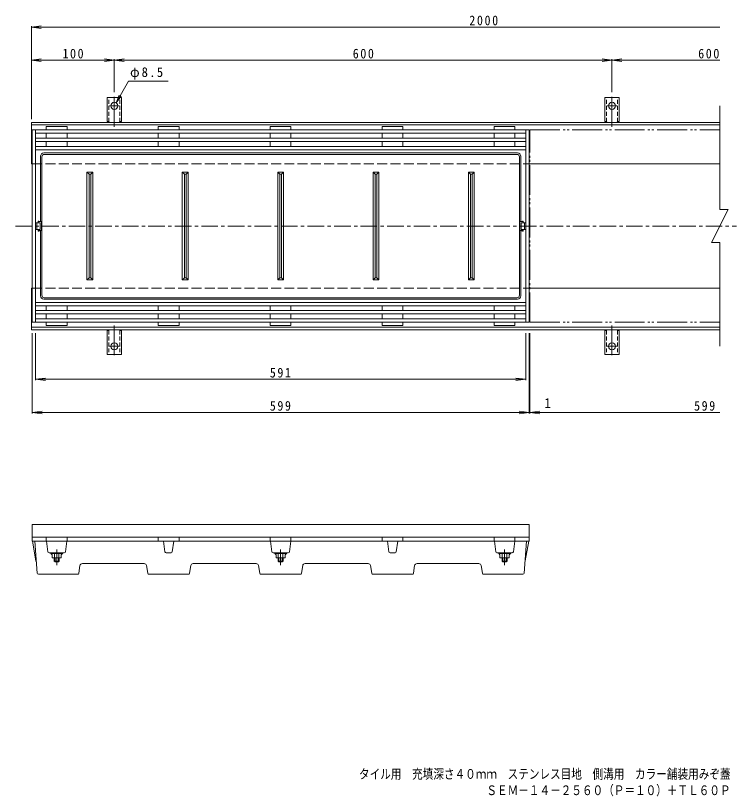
# Model space of a CAD drawing. Units: millimetres, scale not verified. Extents: x -723 to 718, y -548 to 393.
# Drawn here: x -723 to 146, y -548 to 393 of the extents above; entities that cross this region are included whole.
import ezdxf
from ezdxf.enums import TextEntityAlignment as Align

# ---------------------------------------------------------------- set-up
doc = ezdxf.new("R2010")
doc.units = ezdxf.units.MM
doc.header["$LTSCALE"] = 4
for name, pattern in [('CHAIN1', [8, 5, -1, 1, -1]), ('CHAIN2', [12, 9, -1, 1, -1]), ('DASHED1', [1.8, 1.2, -0.6]), ('DASHED3', [4, 3, -1]), ('DOUBLE_CHAIN2', [12.8, 9, -1, 0.6, -0.6, 0.6, -1])]:
    doc.linetypes.add(name, pattern=pattern)
for name, color, linetype, lineweight in [('0-0_通り芯', 3, 'Continuous', 9), ('0-1_躯体', 2, 'Continuous', 9), ('0-5_寸法', 7, 'Continuous', 9), ('0-F', 7, 'Continuous', 9)]:
    doc.layers.add(name, color=color, linetype=linetype, lineweight=lineweight)
doc.layers.add('F-5_F-5ﾚｲﾔ', color=2, linetype='Continuous')
doc.styles.add('ＭＳ ゴシック', font='')
doc.styles.get('ＭＳ ゴシック').set_extended_font_data('MS Gothic')

msp = doc.modelspace()

# ---------------------------------------------------------------- linework, layer by layer
at = {"layer": '0-0_通り芯'}
for p, q in [((-703.346, 255.405), (-104.346, 255.405)), ((-703.346, 23.405), (-703.346, 255.405)), ((-699.346, 23.405), (-699.346, 255.405)), ((-686.346, 259.405), (-661.346, 259.405)), ((-686.346, 259.405), (-686.346, 255.405)), ((-661.346, 259.405), (-661.346, 255.405)), ((-551.346, 259.405), (-526.346, 259.405)), ((-551.346, 259.405), (-551.346, 255.405)), ((-526.346, 259.405), (-526.346, 255.405)), ((-416.346, 259.405), (-391.346, 259.405)), ((-416.346, 259.405), (-416.346, 255.405)), ((-391.346, 259.405), (-391.346, 255.405)), ((-256.346, 259.405), (-281.346, 259.405)), ((-281.346, 259.405), (-281.346, 255.405)), ((-256.346, 259.405), (-256.346, 255.405)), ((-121.346, 259.405), (-146.346, 259.405)), ((-146.346, 259.405), (-146.346, 255.405)), ((-121.346, 259.405), (-121.346, 255.405)), ((-108.346, 23.405), (-108.346, 255.405)), ((-104.346, 23.405), (-104.346, 255.405)), ((-699.346, 251.405), (-108.346, 251.405)), ((-699.346, 245.405), (-108.346, 245.405)), ((-686.346, 251.405), (-686.346, 245.405)), ((-661.346, 251.405), (-661.346, 245.405)), ((-551.346, 251.405), (-551.346, 245.405)), ((-526.346, 251.405), (-526.346, 245.405)), ((-416.346, 251.405), (-416.346, 245.405)), ((-391.346, 251.405), (-391.346, 245.405)), ((-281.346, 251.405), (-281.346, 245.405)), ((-256.346, 251.405), (-256.346, 245.405)), ((-146.346, 251.405), (-146.346, 245.405)), ((-121.346, 251.405), (-121.346, 245.405)), ((-699.346, 241.405), (-108.346, 241.405)), ((-699.346, 235.405), (-108.346, 235.405)), ((-686.346, 241.405), (-686.346, 235.405)), ((-661.346, 241.405), (-661.346, 235.405)), ((-551.346, 241.405), (-551.346, 235.405)), ((-526.346, 241.405), (-526.346, 235.405)), ((-416.346, 241.405), (-416.346, 235.405)), ((-391.346, 241.405), (-391.346, 235.405)), ((-281.346, 241.405), (-281.346, 235.405)), ((-256.346, 241.405), (-256.346, 235.405)), ((-146.346, 241.405), (-146.346, 235.405)), ((-121.346, 241.405), (-121.346, 235.405)), ((-699.346, 231.405), (-108.346, 231.405)), ((-689.328, 227.536), (-118.364, 227.536)), ((-693.328, 223.536), (-693.328, 145.072)), ((-691.757, 222.886), (-691.757, 55.925)), ((-688.757, 225.886), (-118.935, 225.886)), ((-115.935, 222.886), (-115.935, 55.925)), ((-114.364, 223.536), (-114.364, 145.072)), ((-637.346, 204.405), (-630.346, 204.405)), ((-637.346, 74.405), (-637.346, 204.405)), ((-637.346, 204.405), (-634.846, 201.905)), ((-634.846, 201.905), (-632.846, 201.905)), ((-634.846, 76.905), (-634.846, 201.905)), ((-630.346, 204.405), (-632.846, 201.905)), ((-632.846, 76.905), (-632.846, 201.905)), ((-630.346, 74.405), (-630.346, 204.405)), ((-522.346, 204.405), (-515.346, 204.405)), ((-522.346, 74.405), (-522.346, 204.405)), ((-522.346, 204.405), (-519.846, 201.905)), ((-519.846, 201.905), (-517.846, 201.905)), ((-519.846, 76.905), (-519.846, 201.905)), ((-515.346, 204.405), (-517.846, 201.905)), ((-517.846, 76.905), (-517.846, 201.905)), ((-515.346, 74.405), (-515.346, 204.405)), ((-407.346, 74.405), (-407.346, 204.405)), ((-407.346, 204.405), (-404.846, 201.905)), ((-407.346, 204.405), (-400.346, 204.405)), ((-404.846, 76.905), (-404.846, 201.905)), ((-404.846, 201.905), (-402.846, 201.905)), ((-400.346, 204.405), (-402.846, 201.905)), ((-402.846, 76.905), (-402.846, 201.905)), ((-400.346, 74.405), (-400.346, 204.405)), ((-292.346, 74.405), (-292.346, 204.405)), ((-285.346, 204.405), (-292.346, 204.405)), ((-292.346, 204.405), (-289.846, 201.905)), ((-289.846, 76.905), (-289.846, 201.905)), ((-287.846, 201.905), (-289.846, 201.905)), ((-285.346, 204.405), (-287.846, 201.905)), ((-287.846, 76.905), (-287.846, 201.905)), ((-285.346, 74.405), (-285.346, 204.405)), ((-177.346, 74.405), (-177.346, 204.405)), ((-170.346, 204.405), (-177.346, 204.405)), ((-177.346, 204.405), (-174.846, 201.905)), ((-174.846, 76.905), (-174.846, 201.905)), ((-172.846, 201.905), (-174.846, 201.905)), ((-170.346, 204.405), (-172.846, 201.905)), ((-172.846, 76.905), (-172.846, 201.905)), ((-170.346, 74.405), (-170.346, 204.405)), ((-699.346, 143.405), (-693.846, 143.405)), ((-697.846, 135.405), (-697.846, 143.405)), ((-696.336, 145.405), (-696.336, 143.405)), ((-693.846, 135.405), (-693.846, 143.405)), ((-692.328, 133.905), (-692.328, 144.905)), ((-115.364, 133.905), (-115.364, 144.905)), ((-113.846, 135.405), (-113.846, 143.405)), ((-108.346, 143.405), (-113.846, 143.405)), ((-111.356, 145.405), (-111.356, 143.405)), ((-109.846, 135.405), (-109.846, 143.405)), ((-699.346, 135.405), (-693.846, 135.405)), ((-696.336, 133.405), (-696.336, 135.405)), ((-693.328, 55.275), (-693.328, 133.739)), ((-114.364, 55.275), (-114.364, 133.739)), ((-108.346, 135.405), (-113.846, 135.405)), ((-111.356, 133.405), (-111.356, 135.405)), ((-637.346, 74.405), (-634.846, 76.905)), ((-634.846, 76.905), (-632.846, 76.905)), ((-630.346, 74.405), (-632.846, 76.905)), ((-522.346, 74.405), (-519.846, 76.905)), ((-519.846, 76.905), (-517.846, 76.905)), ((-515.346, 74.405), (-517.846, 76.905)), ((-407.346, 74.405), (-404.846, 76.905)), ((-404.846, 76.905), (-402.846, 76.905)), ((-400.346, 74.405), (-402.846, 76.905)), ((-292.346, 74.405), (-289.846, 76.905)), ((-287.846, 76.905), (-289.846, 76.905)), ((-285.346, 74.405), (-287.846, 76.905)), ((-177.346, 74.405), (-174.846, 76.905)), ((-172.846, 76.905), (-174.846, 76.905)), ((-170.346, 74.405), (-172.846, 76.905)), ((-637.346, 74.405), (-630.346, 74.405)), ((-522.346, 74.405), (-515.346, 74.405)), ((-407.346, 74.405), (-400.346, 74.405)), ((-285.346, 74.405), (-292.346, 74.405)), ((-170.346, 74.405), (-177.346, 74.405)), ((-699.346, 47.405), (-108.346, 47.405)), ((-689.328, 51.275), (-118.364, 51.275)), ((-688.757, 52.925), (-118.935, 52.925)), ((-699.346, 43.405), (-108.346, 43.405)), ((-686.346, 37.405), (-686.346, 43.405)), ((-661.346, 37.405), (-661.346, 43.405)), ((-551.346, 37.405), (-551.346, 43.405)), ((-526.346, 37.405), (-526.346, 43.405)), ((-416.346, 37.405), (-416.346, 43.405)), ((-391.346, 37.405), (-391.346, 43.405)), ((-281.346, 37.405), (-281.346, 43.405)), ((-256.346, 37.405), (-256.346, 43.405)), ((-146.346, 37.405), (-146.346, 43.405)), ((-121.346, 37.405), (-121.346, 43.405)), ((-699.346, 37.405), (-108.346, 37.405)), ((-699.346, 33.405), (-108.346, 33.405)), ((-686.346, 27.405), (-686.346, 33.405)), ((-661.346, 27.405), (-661.346, 33.405)), ((-551.346, 27.405), (-551.346, 33.405)), ((-526.346, 27.405), (-526.346, 33.405)), ((-416.346, 27.405), (-416.346, 33.405)), ((-391.346, 27.405), (-391.346, 33.405)), ((-281.346, 27.405), (-281.346, 33.405)), ((-256.346, 27.405), (-256.346, 33.405)), ((-146.346, 27.405), (-146.346, 33.405)), ((-121.346, 27.405), (-121.346, 33.405)), ((-703.346, 23.405), (-104.346, 23.405)), ((-699.346, 27.405), (-108.346, 27.405)), ((-686.346, 19.405), (-686.346, 23.405)), ((-686.346, 19.405), (-661.346, 19.405)), ((-661.346, 19.405), (-661.346, 23.405)), ((-551.346, 19.405), (-551.346, 23.405)), ((-551.346, 19.405), (-526.346, 19.405)), ((-526.346, 19.405), (-526.346, 23.405)), ((-416.346, 19.405), (-416.346, 23.405)), ((-416.346, 19.405), (-391.346, 19.405)), ((-391.346, 19.405), (-391.346, 23.405)), ((-281.346, 19.405), (-281.346, 23.405)), ((-256.346, 19.405), (-281.346, 19.405)), ((-256.346, 19.405), (-256.346, 23.405)), ((-146.346, 19.405), (-146.346, 23.405)), ((-121.346, 19.405), (-146.346, 19.405)), ((-121.346, 19.405), (-121.346, 23.405)), ((-104.346, -220.595), (-703.346, -220.595)), ((-703.346, -240.595), (-703.346, -220.595)), ((-104.346, -240.595), (-104.346, -220.595)), ((-104.346, -235.595), (-703.346, -235.595)), ((-104.346, -240.595), (-703.346, -240.595)), ((-698.854, -264.284), (-702.996, -240.595)), ((-697.446, -279.202), (-700.203, -240.595)), ((-686.346, -235.595), (-686.346, -240.595)), ((-684.51, -253.281), (-686.096, -240.595)), ((-663.182, -253.281), (-661.596, -240.595)), ((-661.346, -235.595), (-661.346, -240.595)), ((-551.346, -235.595), (-551.346, -240.595)), ((-543.278, -253.304), (-545.065, -240.595)), ((-534.415, -253.304), (-532.627, -240.595)), ((-526.346, -235.595), (-526.346, -240.595)), ((-416.346, -235.595), (-416.346, -240.595)), ((-414.51, -253.281), (-416.096, -240.595)), ((-393.182, -253.281), (-391.596, -240.595)), ((-391.346, -235.595), (-391.346, -240.595)), ((-281.346, -235.595), (-281.346, -240.595)), ((-273.278, -253.304), (-275.065, -240.595)), ((-264.415, -253.304), (-262.627, -240.595)), ((-256.346, -235.595), (-256.346, -240.595)), ((-146.346, -235.595), (-146.346, -240.595)), ((-144.51, -253.281), (-146.096, -240.595)), ((-123.182, -253.281), (-121.596, -240.595)), ((-121.346, -235.595), (-121.346, -240.595)), ((-110.247, -279.202), (-107.489, -240.595)), ((-108.838, -264.284), (-104.696, -240.595)), ((-683.022, -254.595), (-664.67, -254.595)), ((-680.846, -254.595), (-680.846, -255.395)), ((-680.846, -255.395), (-679.371, -256.995)), ((-680.846, -255.395), (-666.846, -255.395)), ((-679.371, -256.995), (-679.371, -260.595)), ((-679.371, -260.595), (-668.321, -260.595)), ((-676.846, -260.595), (-676.846, -264.595)), ((-676.609, -255.395), (-676.609, -260.595)), ((-675.846, -260.595), (-675.846, -265.595)), ((-671.846, -260.595), (-671.846, -265.595)), ((-671.084, -255.395), (-671.084, -260.595)), ((-670.846, -260.595), (-670.846, -264.595)), ((-666.846, -255.395), (-668.321, -256.995)), ((-668.321, -256.995), (-668.321, -260.595)), ((-666.846, -254.595), (-666.846, -255.395)), ((-541.792, -254.595), (-535.9, -254.595)), ((-413.022, -254.595), (-394.67, -254.595)), ((-410.846, -254.595), (-410.846, -255.395)), ((-410.846, -255.395), (-409.371, -256.995)), ((-410.846, -255.395), (-396.846, -255.395)), ((-409.371, -256.995), (-409.371, -260.595)), ((-409.371, -260.595), (-398.321, -260.595)), ((-406.846, -260.595), (-406.846, -264.595)), ((-406.609, -255.395), (-406.609, -260.595)), ((-405.846, -260.595), (-405.846, -265.595)), ((-401.846, -260.595), (-401.846, -265.595)), ((-401.084, -255.395), (-401.084, -260.595)), ((-400.846, -260.595), (-400.846, -264.595)), ((-396.846, -255.395), (-398.321, -256.995)), ((-398.321, -256.995), (-398.321, -260.595)), ((-396.846, -254.595), (-396.846, -255.395)), ((-265.9, -254.595), (-271.792, -254.595)), ((-124.67, -254.595), (-143.022, -254.595)), ((-140.846, -254.595), (-140.846, -255.395)), ((-126.846, -255.395), (-140.846, -255.395)), ((-140.846, -255.395), (-139.371, -256.995)), ((-139.371, -256.995), (-139.371, -260.595)), ((-128.321, -260.595), (-139.371, -260.595)), ((-136.846, -260.595), (-136.846, -264.595)), ((-136.609, -255.395), (-136.609, -260.595)), ((-135.846, -260.595), (-135.846, -265.595)), ((-131.846, -260.595), (-131.846, -265.595)), ((-131.084, -255.395), (-131.084, -260.595)), ((-130.846, -260.595), (-130.846, -264.595)), ((-126.846, -255.395), (-128.321, -256.995)), ((-128.321, -256.995), (-128.321, -260.595)), ((-126.846, -254.595), (-126.846, -255.395)), ((-676.846, -264.595), (-670.846, -264.595)), ((-670.846, -264.595), (-671.846, -265.595)), ((-645.737, -270.138), (-647.15, -279.323)), ((-568.42, -267.595), (-642.772, -267.595)), ((-565.455, -270.138), (-564.042, -279.323)), ((-512.237, -270.138), (-513.65, -279.323)), ((-433.42, -267.595), (-509.272, -267.595)), ((-430.455, -270.138), (-429.042, -279.323)), ((-406.846, -264.595), (-400.846, -264.595)), ((-400.846, -264.595), (-401.846, -265.595)), ((-377.237, -270.138), (-378.65, -279.323)), ((-374.272, -267.595), (-298.42, -267.595)), ((-295.455, -270.138), (-294.042, -279.323)), ((-242.237, -270.138), (-243.65, -279.323)), ((-239.272, -267.595), (-164.92, -267.595)), ((-161.955, -270.138), (-160.542, -279.323)), ((-130.846, -264.595), (-136.846, -264.595)), ((-136.846, -264.595), (-135.846, -265.595)), ((-695.949, -280.595), (-648.633, -280.595)), ((-562.559, -280.595), (-515.133, -280.595)), ((-427.559, -280.595), (-380.133, -280.595)), ((-245.133, -280.595), (-292.559, -280.595)), ((-111.743, -280.595), (-159.059, -280.595))]:
    msp.add_line(p, q, dxfattribs=at)
at = {"layer": '0-0_通り芯', "linetype": 'CHAIN1'}
for p, q in [((-723.346, 139.405), (145.654, 139.405)), ((-673.846, -250.595), (-673.846, -269.595)), ((-403.846, -250.595), (-403.846, -269.595)), ((-133.846, -250.595), (-133.846, -269.595))]:
    msp.add_line(p, q, dxfattribs=at)
at = {"layer": '0-0_通り芯', "linetype": 'DOUBLE_CHAIN2'}
msp.add_line((-103.346, 23.405), (125.654, 23.405), dxfattribs=at)
msp.add_lwpolyline([(-103.346, 23.405), (-103.346, 255.405), (125.654, 255.405)], dxfattribs=at)
at = {"layer": '0-0_通り芯'}
for points in [[(-696.336, 145.405), (-695.336, 144.905), (-692.328, 144.905), (-695.336, 145.405)], [(-111.356, 145.405), (-112.356, 144.905), (-115.364, 144.905), (-112.356, 145.405)], [(-696.336, 133.405), (-695.336, 133.905), (-692.328, 133.905), (-695.336, 133.405)], [(-111.356, 133.405), (-112.356, 133.905), (-115.364, 133.905), (-112.356, 133.405)]]:
    msp.add_lwpolyline(points, close=True, dxfattribs=at)
for points in [[(-676.846, -264.595), (-675.846, -265.595), (-671.846, -265.595)], [(-406.846, -264.595), (-405.846, -265.595), (-401.846, -265.595)], [(-130.846, -264.595), (-131.846, -265.595), (-135.846, -265.595)]]:
    msp.add_lwpolyline(points, dxfattribs=at)
for centre, radius, start, end in [((-689.328, 223.536), 4, 90, 180), ((-118.364, 223.536), 4, 0, 90), ((-688.757, 222.886), 3, 90, 180), ((-118.935, 222.886), 3, 0, 90), ((-689.328, 55.275), 4, 180, 270), ((-688.757, 55.925), 3, 180, 270), ((-118.935, 55.925), 3, 270, 0), ((-118.364, 55.275), 4, 270, 0), ((-683.022, -253.095), 1.5, 187.12502, 270), ((-664.67, -253.095), 1.5, 270, 352.87498), ((-541.792, -253.095), 1.5, 188.00487, 270), ((-535.9, -253.095), 1.5, 270, 351.99513), ((-413.022, -253.095), 1.5, 187.12502, 270), ((-394.67, -253.095), 1.5, 270, 352.87498), ((-271.792, -253.095), 1.5, 188.00487, 270), ((-265.9, -253.095), 1.5, 270, 351.99513), ((-143.022, -253.095), 1.5, 187.12502, 270), ((-124.67, -253.095), 1.5, 270, 352.87498), ((-694.913, -263.595), 4, 189.91936, 208.66345), ((-642.772, -270.595), 3, 90, 171.25371), ((-568.42, -270.595), 3, 8.74629, 90), ((-509.272, -270.595), 3, 90, 171.25366), ((-433.42, -270.595), 3, 8.74634, 90), ((-374.272, -270.595), 3, 90, 171.25366), ((-298.42, -270.595), 3, 8.74634, 90), ((-239.272, -270.595), 3, 90, 171.25371), ((-164.92, -270.595), 3, 8.74629, 90), ((-112.779, -263.595), 4, 331.33655, 350.08064), ((-695.949, -279.095), 1.5, 184.08511, 270), ((-648.633, -279.095), 1.5, 270, 351.254), ((-562.559, -279.095), 1.5, 188.74602, 270), ((-515.133, -279.095), 1.5, 270, 351.25409), ((-427.559, -279.095), 1.5, 188.74591, 270), ((-380.133, -279.095), 1.5, 270, 351.25409), ((-292.559, -279.095), 1.5, 188.74591, 270), ((-245.133, -279.095), 1.5, 270, 351.25398), ((-159.059, -279.095), 1.5, 188.746, 270), ((-111.743, -279.095), 1.5, 270, 355.91489)]:
    msp.add_arc(centre, radius, start, end, dxfattribs=at)
at = {"layer": '0-1_躯体'}
for p, q in [((-613.096, 265.405), (-613.096, 294.405)), ((-604.346, 294.405), (-613.096, 294.405)), ((-604.346, 294.405), (-595.596, 294.405)), ((-595.596, 265.405), (-595.596, 294.405)), ((-13.096, 265.405), (-13.096, 294.405)), ((-4.346, 294.405), (-13.096, 294.405)), ((-4.346, 294.405), (4.404, 294.405)), ((4.404, 265.405), (4.404, 294.405)), ((125.654, 159.405), (125.654, 284.405)), ((-704.346, 214.405), (-704.346, 264.405)), ((-704.346, 264.405), (125.654, 264.405)), ((-613.096, 265.405), (-611.846, 265.405)), ((-595.596, 265.405), (-596.846, 265.405)), ((-13.096, 265.405), (-11.846, 265.405)), ((4.404, 265.405), (3.154, 265.405)), ((-704.346, 261.405), (125.654, 261.405)), ((-704.346, 214.405), (-703.346, 214.405)), ((-104.346, 214.405), (125.654, 214.405)), ((125.654, -5.595), (125.654, 119.405)), ((-704.346, 64.405), (-704.346, 14.405)), ((-704.346, 64.405), (-703.346, 64.405)), ((-104.346, 64.405), (125.654, 64.405)), ((-704.346, 17.405), (125.654, 17.405)), ((-704.346, 14.405), (125.654, 14.405)), ((-613.096, 13.405), (-611.846, 13.405)), ((-613.096, 13.405), (-613.096, -15.595)), ((-595.596, 13.405), (-596.846, 13.405)), ((-595.596, 13.405), (-595.596, -15.595)), ((-13.096, 13.405), (-11.846, 13.405)), ((-13.096, 13.405), (-13.096, -15.595)), ((4.404, 13.405), (3.154, 13.405)), ((4.404, 13.405), (4.404, -15.595)), ((-604.346, -15.595), (-613.096, -15.595)), ((-604.346, -15.595), (-595.596, -15.595)), ((-4.346, -15.595), (-13.096, -15.595)), ((-4.346, -15.595), (4.404, -15.595))]:
    msp.add_line(p, q, dxfattribs=at)
at = {"layer": '0-1_躯体', "linetype": 'DASHED1'}
for p, q in [((-611.096, 265.259), (-611.096, 294.405)), ((-597.596, 265.259), (-597.596, 294.405)), ((-11.096, 265.259), (-11.096, 294.405)), ((2.404, 265.259), (2.404, 294.405)), ((-611.096, 13.551), (-611.096, -15.595)), ((-597.596, 13.551), (-597.596, -15.595)), ((-11.096, 13.551), (-11.096, -15.595)), ((2.404, 13.551), (2.404, -15.595))]:
    msp.add_line(p, q, dxfattribs=at)
at = {"layer": '0-1_躯体', "linetype": 'CHAIN2'}
for p, q in [((-604.346, 295.186), (-604.346, 255.405)), ((-4.346, 295.186), (-4.346, 255.405)), ((-604.346, 284.405), (-610.122, 284.405)), ((-604.346, 284.405), (-598.57, 284.405)), ((-4.346, 284.405), (-10.122, 284.405)), ((-4.346, 284.405), (1.43, 284.405)), ((-604.346, -16.375), (-604.346, 23.405)), ((-4.346, -16.375), (-4.346, 23.405)), ((-604.346, -5.595), (-610.122, -5.595)), ((-604.346, -5.595), (-598.57, -5.595)), ((-4.346, -5.595), (-10.122, -5.595)), ((-4.346, -5.595), (1.43, -5.595))]:
    msp.add_line(p, q, dxfattribs=at)
at = {"layer": '0-1_躯体', "linetype": 'DASHED3'}
for p, q in [((-703.346, 214.405), (-104.346, 214.405)), ((-703.346, 64.405), (-104.346, 64.405))]:
    msp.add_line(p, q, dxfattribs=at)
at = {"layer": '0-1_躯体'}
msp.add_lwpolyline([(125.654, 159.405), (135.654, 159.405), (115.654, 119.405), (125.654, 119.405)], dxfattribs=at)
for centre in [(-604.346, 284.405), (-4.346, 284.405), (-604.346, -5.595), (-4.346, -5.595)]:
    msp.add_circle(centre, 4.25, dxfattribs=at)
for centre, start, end in [((-611.846, 263.405), 30.00051, 90), ((-596.846, 263.405), 90, 149.99949), ((-11.846, 263.405), 30.00051, 90), ((3.154, 263.405), 90, 149.99949), ((-611.846, 15.405), 270, 329.99949), ((-596.846, 15.405), 210.00051, 270), ((-11.846, 15.405), 270, 329.99949), ((3.154, 15.405), 210.00051, 270)]:
    msp.add_arc(centre, 2, start, end, dxfattribs=at)
at = {"layer": '0-5_寸法'}
for p, q in [((-602.221, 288.086), (-587.26, 313.999)), ((-587.26, 313.999), (-539.477, 313.999)), ((-602.221, 288.086), (-598.394, 297.325)), ((-602.221, 288.086), (-596.134, 296.019))]:
    msp.add_line(p, q, dxfattribs=at)
at = {"layer": '0-F'}
for p, q in [((-704.346, 379.405), (-692.449, 380.972)), ((-704.346, 268.405), (-704.346, 380.605)), ((-704.346, 379.405), (-692.449, 377.839)), ((-704.346, 379.405), (125.654, 379.405)), ((-704.346, 339.405), (-692.449, 340.972)), ((-704.346, 339.405), (-692.449, 337.839)), ((-704.346, 339.405), (125.654, 339.405)), ((-592.449, 337.839), (-616.244, 340.972)), ((-592.449, 340.972), (-616.244, 337.839)), ((-604.346, 300.804), (-604.346, 340.605)), ((7.551, 337.839), (-16.243, 340.972)), ((7.551, 340.972), (-16.243, 337.839)), ((-4.346, 300.804), (-4.346, 340.605)), ((-703.346, 10.405), (-703.346, -86.595)), ((-699.346, 10.405), (-699.346, -46.595)), ((-108.346, 10.405), (-108.346, -46.595)), ((-104.346, 10.405), (-104.346, -86.595)), ((-103.346, 10.405), (-103.346, -86.595)), ((-699.346, -45.395), (-687.449, -43.829)), ((-699.346, -45.395), (-108.346, -45.395)), ((-699.346, -45.395), (-687.449, -46.961)), ((-108.346, -45.395), (-120.243, -43.829)), ((-108.346, -45.395), (-120.243, -46.961)), ((-703.346, -85.395), (-691.449, -83.829)), ((-104.346, -85.395), (-116.243, -83.829)), ((-103.346, -85.395), (-91.449, -83.829)), ((-703.346, -85.395), (-691.449, -86.961)), ((-703.346, -85.395), (125.654, -85.395)), ((-104.346, -85.395), (-116.243, -86.961)), ((-103.346, -85.395), (-91.449, -86.961))]:
    msp.add_line(p, q, dxfattribs=at)

# ---------------------------------------------------------------- texts
at = {"layer": '0-5_寸法', "color": 2, "insert": (-585.368, 315.999), "char_height": 11.73, "attachment_point": 7, "style": 'ＭＳ ゴシック'}
msp.add_mtext('\\T1.21;\\W0.95;φ8.5', dxfattribs=at)
at = {"layer": '0-F', "color": 2, "style": 'ＭＳ ゴシック'}
msp.add_text('1', height=11.73, dxfattribs=at).set_placement((-85.917, -83.395), align=Align.BOTTOM_LEFT)
at = {"layer": '0-F', "color": 2, "char_height": 11.73, "attachment_point": 7, "style": 'ＭＳ ゴシック'}
for s, insert in [('\\T1.28;\\W0.9;2000', (-176.328, 381.405)), ('\\T1.27;\\W0.9;100', (-666.846, 341.405)), ('\\T1.27;\\W0.9;600', (-316.846, 341.405)), ('\\T1.27;\\W0.9;600', (99.654, 341.405)), ('\\T1.27;\\W0.9;591', (-416.846, -43.395)), ('\\T1.27;\\W0.9;599', (-416.846, -83.395)), ('\\T1.27;\\W0.9;599', (94.681, -83.395))]:
    msp.add_mtext(s, dxfattribs=dict(at, insert=insert))
at = {"layer": 'F-5_F-5ﾚｲﾔ', "style": 'ＭＳ ゴシック', "width": 0.8}
for s, p in [('タイル用\u3000充填深さ４０ｍｍ\u3000ステンレス目地\u3000側溝用\u3000カラー舗装用みぞ蓋\u3000', (-309.363, -530.705)), ('\u3000\u3000\u3000\u3000\u3000\u3000\u3000\u3000\u3000\u3000\u3000\u3000ＳＥＭ－１４－２５６０（Ｐ＝１０）＋ＴＬ６０Ｐ', (-309.363, -550.367))]:
    msp.add_text(s, height=11.73, dxfattribs=at).set_placement(p, align=Align.BOTTOM_LEFT)

doc.saveas('drawing.dxf')
